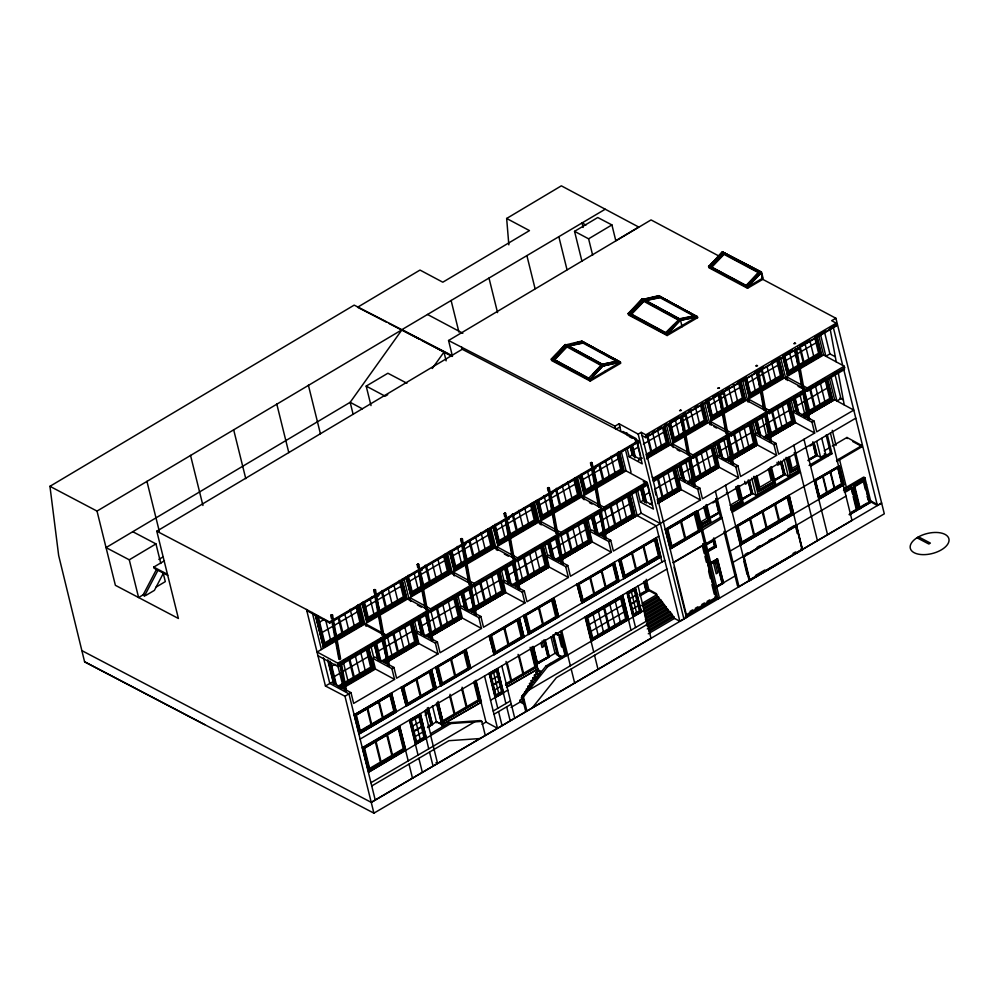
<?xml version="1.0" encoding="UTF-8"?>
<svg xmlns="http://www.w3.org/2000/svg" width="999" height="999" viewBox="0 0 999 999"><rect width="100%" height="100%" fill="white"/><g stroke="black" fill="none" stroke-linecap="round" stroke-linejoin="round"><path stroke-width="1.5" d="M565.184 345.03L581.78 341.084L620.042 361.813L603.446 365.771L620.042 361.813M620.004 362.412L581.78 341.084M618.031 361.688L583.216 342.195L567.582 345.367L602.434 364.26L618.069 361.089L602.434 364.26M642.195 299.6L628.296 313.911L666.558 334.653L680.456 320.329L696.965 317.008L658.741 295.667L642.145 299.625L679.095 319.593M679.395 318.843L644.542 299.962L660.177 296.79L695.029 315.672L679.395 318.843L644.542 299.962M658.741 295.667L696.965 317.008M682.055 326.798L680.456 319.755L642.182 299.026M143.144 594.842L156.443 569.492M144.293 596.353L158.292 569.68M163.486 573.026L154.395 590.372L145.554 595.604M452.135 356.443L401.985 329.757L350.162 402.31L106.044 547.602L129.271 559.815L138.599 597.527L143.943 594.343M432.255 368.494L443.968 352.098L446.141 360.864M567.707 654.982L566.183 654.158L546.003 665.996L521.928 696.153L525.387 710.164L526.923 711.001L523.451 696.99L521.928 696.153L531.868 684.715M523.451 696.99L547.527 666.82L626.997 620.217M532.017 708.179L556.343 677.697L647.539 624.213M548.426 665.671L550.374 663.423M551.411 358.903L589.959 380.057L551.411 358.903L565.247 344.493L603.508 365.234L589.984 380.02L590.247 381.106L620.716 363.236L620.441 362.162L581.843 341.621L574.313 343.231L581.743 341.683M551.698 359.315L564.46 346.016M587.487 378.109L553.683 359.528L566.758 345.929L602.085 365.035M553.97 359.94L566.758 345.929M628.321 313.336L666.87 334.478L628.321 313.336L642.157 298.926L680.419 319.668L666.87 334.478L667.17 335.527L697.627 317.67L697.364 316.583L658.766 296.054L659.028 297.128M628.608 313.748L642.157 298.926M630.606 313.961L643.681 300.349L678.808 319.655L665.459 332.854L630.893 314.373L665.746 333.254L673.788 324.887M630.893 314.373L643.955 300.761M553.683 359.528L588.536 378.421L601.61 364.81L592.844 374.637M589.672 379.645L603.508 365.234M722.289 251.948L708.753 266.721L722.289 251.948L761.051 272.39L762.774 279.358L835.913 318.269L884.302 513.823L373.913 813.161L84.59 661.8L58.654 555.456L49.95 486.313L354.183 305.12L452.435 355.769M710.764 266.92L723.825 253.359L758.99 272.065L746.216 286.039L710.764 266.92L746.216 286.039M711.051 267.332L724.1 253.771L759.265 272.477M666.583 334.066L680.419 319.668M745.928 285.627L758.99 272.065M708.466 266.308L747.077 286.838L761.176 272.889L747.364 287.25L708.678 266.683L722.577 252.36M590.247 381.106L551.648 360.564L551.373 359.49L556.718 353.983M559.927 350.674L565.272 345.167M762.774 279.358L747.552 288.286L747.277 287.213L761.176 272.889L723.913 253.059M306.506 609.515L330.232 622.365L639.248 441.146L462.237 349.275L156.793 531.193L306.506 609.515L325.449 686.013L344.98 696.241L350.974 692.632L353.646 703.408L394.568 679.407L391.895 668.631L372.764 658.266L374.8 657.08L393.931 667.444L396.591 678.221L438.024 653.92L435.364 643.144L416.233 632.779L418.256 631.58L437.387 641.957L440.059 652.734L481.481 628.433L478.821 617.657L459.69 607.292L461.725 606.093L480.856 616.47L483.516 627.247L524.95 602.946L522.277 592.17L503.146 581.805L505.182 580.606L524.313 590.971L526.985 601.748L568.406 577.459L565.746 566.683L546.615 556.306L548.638 555.119L567.769 565.484L570.441 576.261L611.363 552.26L608.691 541.483L589.56 531.118L591.595 529.932L610.726 540.297L613.398 551.073L700.424 500.024L697.764 489.26L678.633 478.883L680.669 477.697L699.799 488.061L702.459 498.838L738.511 477.697L735.851 466.92L716.72 456.555L718.743 455.357L737.874 465.734L740.546 476.511L776.598 455.357L773.925 444.58L754.794 434.215L756.83 433.029L775.961 443.394L778.621 454.17L814.672 433.029L812.012 422.252L792.881 411.888L794.917 410.689L814.048 421.066L816.707 431.83L853.77 410.102L834.64 399.725L829.22 377.797M82.255 650.824L371.253 802.384L651.011 638.224L638.074 585.963M428.559 726.56L436.513 721.74L444.592 725.861M452.46 356.281L448.563 340.509L651.048 219.917L718.756 255.944M461.713 347.128L462.087 349.35M508.841 244.842L506.655 218.469L561.351 185.839L638.723 227.048L615.796 240.709L611.925 224.925L597.764 217.52L574.55 231.343L581.918 261.151M49.95 486.313L97.015 511.088L401.985 329.757M401.448 329.92L605.207 209.228M574.55 231.343L588.598 238.823L611.925 224.925M387.724 394.667L385.164 396.191L366.183 386.101L387.899 373.239L406.918 383.229M129.271 559.815L155.969 543.906L160.827 563.511M158.853 559.415L162.725 557.117M155.956 587.187L165.31 581.618L163.062 572.564M84.59 661.8L204.658 724.612M442.033 724.55L436.451 721.827M167.732 575.374L153.996 568.181L153.734 567.107L164.448 560.764M722.452 251.848L761.55 272.09L763.011 277.984L747.277 287.213M722.864 252.21L761.226 272.053L762.1 277.922M331.318 618.281L330.756 615.259L331.768 614.66L332.542 615.059L340.634 658.978M374.275 593.094L373.713 590.059L374.725 589.46L375.499 589.872L383.591 633.791M417.732 567.607L417.17 564.572L418.181 563.973L419.518 567.42M330.756 615.259L332.542 615.059M461.188 542.107L460.639 539.085L461.65 538.486L462.412 538.898L476.373 614.61L475.374 615.209L474.6 614.797L469.855 589.06M373.713 590.059L375.499 589.872M504.657 516.62L504.095 513.598L505.107 512.999L506.443 516.433M417.17 564.572L418.956 564.385M548.114 491.133L547.564 488.111L548.563 487.512L549.338 487.924L563.299 563.636L562.287 564.235L561.513 563.823L556.768 538.086M460.639 539.085L462.412 538.898M591.071 465.946L590.509 462.912L591.52 462.312L592.857 465.759M504.095 513.598L505.881 513.411M547.564 488.111L549.338 487.924M590.509 462.912L592.295 462.724M387.674 665.784L389.46 665.596L387.674 665.784L382.929 640.034M431.131 640.297L432.917 640.109L431.131 640.297L426.386 614.547M339.972 665.222L344.717 690.971L345.492 691.383L346.503 690.784L341.471 663.523M474.6 614.797L476.373 614.61M518.056 589.31L519.842 589.123L518.056 589.31L513.311 563.573M561.513 563.823L563.299 563.636M604.47 538.636L606.256 538.449L604.47 538.636L599.45 511.376M693.543 486.401L695.316 486.213L693.543 486.401L688.798 460.651M769.705 441.733L771.49 441.546L769.705 441.733L764.959 415.984M807.791 419.393L809.565 419.205L807.791 419.393L803.046 393.656M726.872 438.324L731.618 464.06L732.392 464.473L733.403 463.873L728.383 436.613M666.558 334.653L697.364 316.583M448.563 340.509L614.997 426.148L619.055 423.763L638.186 434.128L683.915 618.918M619.855 426.985L615.784 429.358L614.997 426.148M638.186 434.128L641.233 432.342L645.829 434.84L646.353 436.975L836.762 325.299L836.238 323.164L831.643 320.679L835.913 318.269M319.618 622.102L324.176 619.43M645.829 434.84L836.238 323.164M829.432 328.733L836.001 324.887L836.263 325.961L645.854 437.637L645.591 436.563L649.6 434.203M652.272 432.642L654.944 431.068M657.617 429.508L661.625 427.16M664.298 425.586L666.97 424.026M670.978 421.665L673.651 420.104M676.323 418.531L678.995 416.97M683.004 414.61L685.676 413.049M688.348 411.476L691.021 409.915M695.029 407.567L697.702 405.994M707.055 400.512L709.727 398.938M713.736 396.591L717.744 394.243M725.699 389.585L729.632 387.262M737.512 382.642L746.703 377.26M754.582 372.639L758.528 370.329M760.102 370.629L759.839 369.555L763.773 367.245M771.653 362.625L779.532 358.004M783.478 355.694L792.669 350.299M800.549 345.679L808.428 341.059M817.619 335.664L825.499 331.044M306.78 610.589L329.732 623.026L638.748 441.808L634.69 439.61M594.517 467.919L595.529 467.32L595.804 468.394L594.78 468.993L594.368 467.832M375.124 594.592L377.834 596.053L378.846 595.466L378.584 594.38M462.05 543.618L464.747 545.079L465.771 544.48L465.497 543.406M635.302 442.008L637.999 443.481L639.01 442.882L638.473 440.721L329.47 621.952L329.732 623.026M322.178 632.479L339.31 622.427M340.209 621.902L357.342 611.863M365.634 606.992L375.924 600.961M382.767 596.94L377.06 600.287L379.632 610.676L385.339 607.317L381.668 592.494M383.666 596.415L400.799 586.376M409.615 581.206L426.748 571.153M427.634 570.629L444.767 560.589M453.071 555.719L463.349 549.687M464.498 549.013L470.204 545.666M471.091 545.142L488.224 535.102M496.528 530.232L513.661 520.179M514.56 519.655L531.693 509.602M539.835 504.832L550.124 498.801M551.261 498.126L556.967 494.78M557.867 494.255L574.999 484.215M582.991 479.52L593.281 473.489M594.417 472.814L600.124 469.468M601.023 468.943L618.156 458.903M633.591 449.837L638.486 446.978M643.368 444.105L648.264 441.246M649.025 440.796L663.686 432.192M671.64 427.535L681.405 421.803M682.629 421.079L686.301 418.931M687.062 418.481L701.723 409.89M709.715 405.194L724.387 396.603M725.149 396.153L739.809 387.55M747.801 382.867L762.462 374.263M763.224 373.813L777.896 365.222M785.926 360.502L800.599 351.91M801.36 351.461L816.021 342.857M626.997 447.839L629.208 456.78L632.255 454.995L641.37 459.927M335.027 636.825L324.75 642.856L318.144 616.183M336.163 636.163L341.883 632.804L338.211 617.981M378.484 611.338L368.206 617.37L364.535 602.547M638.611 458.791L641.058 457.355M645.941 454.483L650.836 451.623L647.165 436.8M685.202 431.468L688.873 429.308L685.202 414.485M722.065 409.84L712.287 415.584L708.616 400.749M723.288 409.128L726.947 406.98L722.914 390.671M361.501 623.214L324.176 644.68L361.501 623.214L357.142 605.631M367.632 619.193L404.957 597.727L368.019 619.392L363.286 601.598M411.6 593.406L448.926 571.94L411.988 593.606L407.979 578.746M492.395 546.453L455.069 567.919L492.395 546.453L488.036 528.858M498.526 542.42L535.851 520.966L498.913 542.632L494.905 527.759M541.833 517.032L579.158 495.566L542.22 517.232L537.849 500.899M584.989 491.72L622.315 470.254L585.377 491.92L581.006 475.586M638.361 460.427L642.307 458.104M646.266 455.781L667.719 443.631L646.64 455.994M673.763 439.66L705.756 421.316L674.138 439.86L669.767 423.526M743.843 398.988L711.837 417.32L743.843 398.988L739.485 381.393M781.93 376.648L749.924 394.992L781.93 376.648L777.572 359.053M788.049 372.627L820.054 354.283L788.436 372.839L784.065 356.506M323.177 647.24L363.349 624.113L323.551 647.452L315.085 614.535M362.225 603.908L366.633 621.753L405.107 599.188M410.601 595.966L450.786 572.839L410.989 596.178L406.193 578.121M449.65 552.634L454.07 570.479L463.349 565.034M467.332 562.699L494.243 547.34L454.07 570.479M497.527 544.992L537.712 521.853L497.914 545.192L493.119 527.147M536.426 501.748L540.834 519.592L550.124 514.148M554.108 511.813L581.018 496.453L540.834 519.592M579.582 476.436L583.99 494.28L594.605 488.061M597.265 486.501L624.175 471.153L583.99 494.28M646.715 457.492L669.367 444.642L647.102 457.704M668.556 424.263L672.964 442.107L683.453 435.951M687.374 433.653L707.417 422.327L672.964 442.107M711.051 419.767L745.491 400L711.425 419.98L706.268 400.437M744.717 379.595L749.138 397.44L759.615 391.283M762.237 389.747L781.892 378.221M787.262 375.075L821.702 355.307L787.637 375.274L782.841 357.23M366.633 621.753L406.818 598.626L402.035 579.295M749.138 397.44L783.578 377.659L778.795 358.329M366.009 626.236L365.384 623.726L407.829 598.838L428.484 610.027L428.883 611.65L386.438 636.538L385.989 634.889M410.789 601.41L409.852 597.639L451.286 573.339L471.953 584.54L472.352 586.163L430.919 610.451L430.157 610.039L430.681 612.2L472.115 587.899L471.59 585.739L472.352 586.163M454.258 575.923L453.321 572.152L494.755 547.852L515.409 559.053L515.809 560.676L474.375 584.964L473.613 584.552L474.15 586.713L515.584 562.412L515.047 560.252L515.809 560.676M497.714 550.437L496.778 546.665L538.211 522.365L558.878 533.566L559.278 535.177L517.844 559.477L517.082 559.065L517.607 561.213L559.04 536.925L558.503 534.765L559.278 535.177M541.171 524.95L540.247 521.178L581.168 497.177L601.823 508.379L602.222 509.989L561.301 533.99L560.539 533.578L561.076 535.726L601.997 511.725L601.46 509.577M584.128 499.762L583.191 495.979L626.061 470.854L646.715 482.042L653.421 509.09L640.409 502.035L637.462 490.122M646.403 458.916L670.229 444.942L690.896 456.143L691.296 457.754L654.22 479.495L652.697 478.671M673.201 447.527L672.265 443.756L708.316 422.602L728.97 433.803L729.37 435.427L693.318 456.568L692.557 456.156L693.094 458.304L729.145 437.162L728.608 435.002L725.936 436.575M711.276 425.187L710.339 421.416L746.403 400.274L767.057 411.476L767.457 413.087L731.405 434.228L730.644 433.816L731.181 435.976L767.232 414.822L766.695 412.674L767.457 413.087M749.05 401.598L748.426 399.088L784.477 377.934L805.144 389.135L805.544 390.759L769.492 411.9L768.718 411.476L772.726 409.128M787.449 380.519L786.513 376.748L823.576 355.007L844.242 366.208L844.642 367.819L807.567 389.56L806.805 389.148L807.342 391.308L844.405 369.568L843.88 367.407L844.642 367.819M835.376 356.805L829.907 353.883L825.873 356.256L820.466 334.39M331.78 666.183L335.065 664.248M385.027 635.526L364.36 624.325L317.158 652.01L337.812 663.211L385.027 635.526L385.427 637.137L338.211 664.822L337.45 664.41L340.072 662.874M428.484 610.027L386.039 634.927L365.384 623.726M409.852 597.639L430.519 608.841L471.953 584.54M453.321 572.152L473.976 583.354L515.409 559.053M496.778 546.665L517.445 557.867L558.878 533.566M540.247 521.178L560.901 532.38L601.823 508.379M583.191 495.979L603.858 507.18L646.715 482.042M652.297 477.047L653.821 477.884L690.896 456.143M672.265 443.756L692.919 454.945L728.97 433.803M710.339 421.416L731.006 432.617L767.057 411.476M748.426 399.088L769.093 410.277L805.144 389.135M786.513 376.748L807.167 387.949L844.242 366.208M342.694 661.338L345.317 659.79M347.939 658.254L351.873 655.943M354.495 654.407L357.118 652.871M359.74 651.336L362.362 649.8M364.997 648.264L368.931 645.953M371.553 644.417L374.175 642.869M376.798 641.333L379.42 639.797M387 635.352L390.984 633.016M398.938 628.346L402.922 626.011M405.569 624.462L408.229 622.901M410.876 621.341L414.86 619.018M417.507 617.457L420.167 615.896M422.814 614.348L426.798 612.012M432.829 608.478L440.846 603.771M444.855 601.423L448.863 599.063M451.536 597.502L454.208 595.928M456.88 594.368L460.889 592.02M463.561 590.446L466.233 588.886M478.958 581.418L482.967 579.07M490.984 574.363L495.005 572.015M497.677 570.441L501.685 568.094M504.358 566.52L507.03 564.959M509.702 563.386L513.711 561.038M519.755 557.492L527.772 552.797M531.78 550.437L535.789 548.089M538.461 546.528L541.133 544.954M543.806 543.394L547.814 541.033M550.486 539.472L553.159 537.899M565.821 530.481L573.738 525.836M577.697 523.513L586.937 518.094M594.867 513.449L598.826 511.126M603.496 508.379L604.258 508.803L647.115 483.666L646.353 483.254L646.89 485.402L604.02 510.539L603.496 508.379L606.168 506.818M610.189 504.458L612.874 502.884M616.883 500.524L619.567 498.963M623.588 496.603L631.618 491.895M635.639 489.535L639.66 487.175M642.332 485.601L645.017 484.04M656.106 477.522L658.753 475.974M661.4 474.425L664.048 472.864M668.019 470.541L670.666 468.993M673.314 467.432L675.961 465.884M679.932 463.548L682.579 462M685.227 460.452L690.521 457.342L691.296 457.754M695.229 454.582L697.901 453.022M700.574 451.448L704.57 449.1M707.242 447.54L709.914 445.966M713.923 443.618L716.595 442.058M719.268 440.484L721.94 438.923M734.652 431.468L738.648 429.12M741.32 427.547L743.993 425.986M748.001 423.638L750.674 422.065M753.346 420.504L756.006 418.943M760.014 416.583L762.687 415.022M775.399 407.567L779.407 405.219M782.08 403.646L784.752 402.085M787.412 400.524L791.42 398.164M794.093 396.603L796.765 395.042M800.773 392.682L803.446 391.121M809.452 387.6L813.423 385.264M816.071 383.716L818.718 382.155M821.365 380.607L825.336 378.284M833.278 373.614L835.926 372.065M383.554 636.838L386.213 638.286L428.658 613.386L428.121 611.238L428.883 611.65M653.234 480.819L653.995 481.231L691.058 459.503L690.521 457.342M765.284 411.476L769.255 413.636L805.306 392.495L804.782 390.334L805.544 390.759M334.34 676.548L350.799 666.907M351.648 666.408L368.094 656.755M378.396 651.086L394.842 641.445M395.704 640.933L412.15 631.293M421.94 625.786L438.399 616.133M439.248 615.634L455.694 605.993M465.372 600.324L481.818 590.684M482.679 590.184L499.125 580.531M508.828 574.837L525.287 565.197M526.136 564.697L542.582 555.044M551.985 549.525L568.443 539.885M569.293 539.385L585.739 529.732M595.666 523.913L612.112 514.273M612.961 513.773L629.42 504.12M644.792 495.104L649.687 492.232L647.489 483.341M654.57 489.373L659.465 486.501M660.227 486.051L674.887 477.447M682.829 472.789L697.502 464.198M698.264 463.748L712.924 455.144M720.916 450.462L735.589 441.858M736.35 441.408L751.011 432.804M759.003 428.121L773.663 419.53M774.425 419.081L789.098 410.477M797.09 405.769L811.762 397.165M812.524 396.715L827.184 388.112M325.449 686.013L331.843 682.267L350.974 692.632M640.409 502.035L643.456 500.249L652.572 505.182M338.012 686.288L353.359 677.285L348.963 659.49M431.093 632.305L440.959 626.51L436.188 607.242M467.944 610.701L484.39 601.061L479.982 583.266M517.981 581.356L527.847 575.574L523.076 556.293M554.557 559.902L571.003 550.262L566.608 532.467M599.325 533.653L614.672 524.65L609.914 505.382M649.812 504.045L652.26 502.609M657.142 499.75L662.025 496.878L657.267 477.609M687.849 481.743L700.074 474.575L695.666 456.78M724.712 460.127L738.149 452.235L733.753 434.44M764.01 437.075L776.235 429.907L771.827 412.112M800.886 415.422L814.322 407.542L809.927 389.747M339.011 687.187L372.227 668.144L340.696 686.625M383.054 661.725L416.271 642.669L383.429 661.925M426.61 636.425L459.827 617.37L426.985 636.625M470.029 610.963L503.246 591.908L470.417 611.176M513.498 585.476L546.715 566.421L513.873 585.676M556.655 560.164L589.872 541.108L557.03 560.377M599.013 535.327L633.541 515.496L599.388 535.526M657.467 501.048L678.92 488.886L657.841 501.248M687.599 483.366L716.957 466.57L689.298 482.804M726.997 460.264L755.044 444.243L727.372 460.464M765.084 437.924L793.131 421.903L765.459 438.136M803.171 415.572L831.218 399.55L803.546 415.771M340.709 688.174L374.026 669.068L341.084 688.373M388.711 660.389L416.371 644.168M385.139 662.911L418.069 643.593L412.55 621.291M433.578 634.315L461.625 618.294L428.683 637.612M471.728 611.95L505.044 592.832L472.115 612.15M520.467 583.366L548.513 567.345L515.571 586.663M558.354 561.151L591.67 542.032L558.728 561.351M602.022 535.539L635.339 516.421L602.397 535.739M657.916 502.759L680.569 489.897L658.304 502.959M692.032 482.754L716.92 468.156M731.418 459.652L756.693 445.254L729.183 461.388M769.505 437.312L794.779 422.914L767.257 439.061M810.214 413.424L832.866 400.562L804.045 417.47M691.096 483.728L718.606 467.594L713.461 446.765M341.109 689.173L375.437 669.043L394.568 679.407M385.477 663.149L418.893 643.556L438.024 653.92M428.946 637.662L462.35 618.069L481.481 628.433M472.402 612.175L505.819 592.569L524.95 602.946M515.871 586.688L549.275 567.082L568.406 577.459M559.228 561.251L592.232 541.895L611.363 552.26M602.297 535.988L641.183 513.186L660.314 523.551M657.467 503.633L681.293 489.66L700.424 500.024M691.345 483.766L719.38 467.332L738.511 477.697M729.42 461.438L757.467 444.992L776.598 455.357M767.507 439.098L795.541 422.664L814.672 433.029M805.519 416.808L834.64 399.725M391.895 668.631L393.931 667.444M435.364 643.144L437.387 641.957M478.821 617.657L480.856 616.47M522.277 592.17L524.313 590.971M565.746 566.683L567.769 565.484M608.691 541.483L610.726 540.297M697.764 489.26L699.799 488.061M735.851 466.92L737.874 465.734M773.925 444.58L775.961 443.394M812.012 422.252L814.048 421.066M696.203 511.151L665.234 529.308L670.404 548.913L701.385 530.744L696.578 511.351L717.944 598.963L719.542 598.114M665.609 529.52L696.578 511.351M666.658 529.095L695.042 512.437M696.34 511.688L855.781 418.181M666.882 529.258L695.329 512.999L699.7 530.681L671.628 547.152L666.882 529.258L671.628 547.152M667.257 529.47L695.329 512.999M712.849 502.947L714.372 502.047M809.927 446.004L811.45 445.117M746.927 483.254L745.404 484.153L744.705 481.318M354.158 714.872L391.67 693.306L396.328 712.125L359.19 733.903L354.158 714.872L658.791 536.176M354.533 715.084L391.67 693.306M401.635 687.412L431.593 669.842L436.263 688.698L406.306 706.268L401.261 687.212L406.306 706.268M436.163 667.157L466.121 649.6L470.791 668.456L440.834 686.026L435.789 666.957L440.834 686.026M489.473 635.901L519.43 618.331L524.1 637.187L494.143 654.757L489.098 635.689L494.143 654.757M524 615.646L553.958 598.076L558.628 616.945L528.671 634.502L523.626 615.446L528.671 634.502M577.335 584.365L614.485 562.587L619.13 581.406L581.992 603.184L576.96 584.165L581.992 603.184M619.168 559.84L656.318 538.049L660.963 556.868L623.826 578.658L618.793 559.627L623.826 578.658M355.557 714.934L390.646 694.792L394.78 711.463L360.065 731.817L355.557 714.934L360.065 731.817M430.007 671.241L402.859 687.162L407.492 704.557L434.64 688.636L430.007 671.241L434.64 688.636M437.387 666.907L464.91 651.198L469.168 668.381L442.02 684.303L437.387 666.907L442.02 684.303M517.844 619.73L490.696 635.651L495.329 653.046L522.477 637.125L517.844 619.73L522.477 637.125M525.224 615.396L552.747 599.687L557.005 616.87L529.857 632.792L525.224 615.396L529.857 632.792M578.371 584.228L613.448 564.073L617.582 580.756L582.879 601.111L578.371 584.228L582.879 601.111M620.204 559.69L655.282 539.535L659.415 556.218L624.712 576.573L620.204 559.69L624.712 576.573M355.944 715.147L390.646 694.792M403.234 687.362L430.382 671.44M437.762 667.12L464.91 651.198M491.071 635.851L518.219 619.929M525.599 615.609L552.747 599.687M578.746 584.427L613.448 564.073M620.579 559.89L655.282 539.535M700.274 522.227L706.655 518.481L703.733 506.693M797.239 465.359L792.132 468.356L789.21 456.555M709.302 517.657L719.018 512.4L709.69 517.869M730.119 505.244L739.048 500.012L735.764 486.738M809.04 459.153L816.096 455.457L808.091 460.152M741.845 498.863L751.56 493.606L741.92 499.15M774.188 479.895L783.903 474.637L780.544 461.063M709.44 518.194L719.155 512.937M773.251 480.894L784.465 474.2L788.286 476.273L799.1 469.93M809.153 459.715L817.244 455.407L808.228 460.689M824.25 450.786L829.595 447.652M832.267 446.078L846.965 437.462L861.887 445.554L862.149 446.628L836.762 461.513M741.982 499.413L752.322 493.344L749.15 480.507M774.325 480.444L784.665 474.375L781.842 462.962M709.827 518.406L720.167 512.337M700.724 524.038L708.716 519.78L701.111 524.238M742.369 499.625L752.722 493.556L749.537 480.719M759.015 489.86L773.326 481.893L759.39 490.059L755.706 476.511M774.712 480.656L785.052 474.587L781.88 461.75M788.049 457.542L791.358 470.891L798.963 466.433M730.581 507.055L741.096 501.311L730.968 507.255M791.358 470.891L798.064 467.382M700.212 525.462L709.74 520.292L700.686 525.611M758.466 491.296L774.362 482.405L758.84 491.496L754.782 476.411M787.125 457.442L790.808 472.327L798.563 467.782M790.808 472.327L798.95 467.982M731.405 507.679L740.459 502.372M730.494 508.653L742.132 501.823L738.074 485.439M702.047 526.848L710.913 521.653L706.68 504.532M730.656 510.077L743.194 502.722L738.96 485.601M748.95 480.332L752.122 493.169L755.943 495.242L775.536 483.753L771.303 466.633M816.807 455.232L820.629 457.305L825.711 454.32L828.196 455.669M702.297 528.059L720.541 517.357L722.077 518.181L701.385 530.744M732.042 510.614L798.938 471.378L800.474 472.215L732.23 512.225M809.09 465.422L830.481 452.884L832.005 453.708L810.626 466.258M671.253 546.94L699.7 530.681M699.712 531.293L670.404 548.913M359.69 731.618L394.78 711.463M582.492 600.899L617.582 580.756M624.325 576.373L659.415 556.218M403.209 688.598L407.105 704.345L434.253 688.436M441.633 684.103L469.168 668.381M522.09 636.912L495.329 653.046M529.47 632.592L557.005 616.87M405.931 706.068L359.19 733.903M407.23 705.294L469.105 669.005M466.096 650.836L470.404 668.244L660.963 556.868M360.139 739.085L664.785 560.414M836.5 460.439L861.887 445.554M672.901 562.687L703.034 545.017L715.996 597.377L685.851 615.047M673.501 562.712L704.47 544.555M705.993 543.656L838.898 466.133L843.568 485.002L730.207 551.048M735.701 526.236L789.135 495.329L793.805 514.185L740.359 545.092M814.085 480.269L839.41 465.846L844.068 484.702L818.755 499.125M706.405 544.443L713.049 540.546M737.212 526.236L788.086 496.828L792.219 513.548L741.733 543.156L737.212 526.236L741.733 543.156M815.084 480.569L838.298 467.382L842.432 484.103L819.592 497.49L815.084 480.569L819.592 497.49M705.157 545.554L713.124 540.884L714.435 546.153L706.455 550.824M737.599 526.436L788.086 496.828M815.459 480.769L838.298 467.382M666.92 569.043L362.275 747.702L368.656 772.152L405.919 750.299L399.538 725.848L408.204 760.876M362.649 747.914L399.925 726.061M418.057 755.094L409.39 720.067L420.429 714.023L426.436 738.273L415.397 744.317M497.777 708.341L489.11 673.326L497.614 668.768L503.608 693.006L495.104 697.564M593.731 652.072L585.064 617.045L622.714 595.392L628.708 619.642L591.071 641.296M635.564 627.534L626.897 592.507L635.401 587.949L641.408 612.2L632.904 616.758M410.239 720.291L419.892 715.059L425.537 737.836L416.258 743.281L410.239 720.291L416.258 743.281M489.797 673.638L497.24 669.705L502.872 692.482L495.804 696.628L489.797 673.638L495.804 696.628M627.584 592.832L635.027 588.886L640.671 611.675L633.603 615.821L627.584 592.832L633.603 615.821M398.564 727.559L363.748 747.989L369.443 769.68L404.258 749.262L398.564 727.559L404.258 749.262M410.626 720.491L419.892 715.059M490.172 673.85L497.24 669.705M627.971 593.031L635.027 588.886M621.278 597.102L586.688 617.394L592.507 639.585L627.097 619.293L621.278 597.102L627.097 619.293M364.123 748.189L398.951 727.771M587.062 617.594L621.653 597.302M425.149 715.197L426.673 714.31L425.624 710.052M555.456 633.066L561.438 635.726L555.968 632.767M555.069 633.791L560.938 636.388L556.918 634.215M707.267 550.736L715.496 546.59L713.736 539.497M707.866 551.061L716.333 546.778L707.442 551.997M412.724 726.023L420.142 721.665M492.045 679.495L497.702 676.186M629.845 598.688L635.501 595.367M639.26 594.517L646.316 590.821L644.068 581.78M639.397 595.067L648.801 589.547L656.455 593.693L657.117 596.391L658.653 597.215L659.053 598.838L660.589 599.662L668.706 611.063L670.242 611.888L674.5 618.406L679.932 621.341M589.398 624.512L605.444 615.097M606.281 614.61L622.327 605.194M639.785 595.279L647.464 590.771L644.992 580.794M639.897 596.003L649.075 590.621L656.718 594.767L642.295 603.234M428.259 726.011L431.318 724.65L428.396 726.548M741.358 542.944L792.219 513.548M819.217 497.277L842.432 484.103M842.906 483.454L839.61 467.832M537.15 662.974L548.201 656.93L537.15 662.974L533.041 646.378M591.071 631.281L607.117 621.865M607.954 621.378L624 611.962M427.46 727.547L432.467 724.6L428.234 707.492M536.263 664.11L549.35 656.88L537.674 663.723M536.313 664.285L555.044 653.296L562 657.142M709.527 563.186L717.532 558.928L723.538 583.179L715.858 587.674M709.914 563.399L717.532 558.928M415.309 736.463L422.727 732.117M494.642 689.947L500.287 686.638M632.429 609.14L638.086 605.819M505.781 683.753L510.826 680.806L506.031 661.438M711.063 563.511L716.783 560.601L722.389 583.229L715.721 587.137M711.45 563.723L716.783 560.601M442.52 721.815L479.532 700.536L442.894 722.027L438.074 703.833M505.519 684.864L535.988 667.432L505.906 685.077M641.383 605.619L657.117 596.391M552.772 636.55L557.355 655.094L561.313 656.655M562.524 656.842L557.991 654.969L552.934 634.827M642.919 606.443L658.653 597.215M843.68 488.823L863.723 477.072L864.872 477.697L870.878 501.935L877.372 505.469L881.642 503.059L371.253 802.384M507.417 686.425L537.849 669.005L506.493 687.399M481.393 702.122L441.82 724.899L481.393 702.122L475.961 680.207M843.493 490.234L864.872 477.697M643.319 608.066L659.053 598.838M403.883 749.05L369.443 769.68M430.656 733.641L449.275 722.714L480.294 720.579L481.818 721.403L485.289 735.414M854.707 485.227L858.516 482.992M861.051 481.506L864.272 480.219L869.879 502.847L859.714 508.803L858.99 508.416L860.226 508.516M538.911 675.312L536.426 673.963L536.026 672.339L538.049 671.153L540.534 672.502M587.05 618.856L592.12 639.385L626.71 619.093M415.884 743.069L425.537 737.836M495.429 696.428L502.872 692.482M633.229 615.609L640.671 611.675M844.23 491.858L851.797 487.212L857.392 509.84M643.543 609.665L660.589 599.662M844.467 491.833L852.085 487.375L857.691 510.002L849.35 514.897M864.272 480.219L854.12 486.176L859.714 508.803M404.208 750.873L368.656 772.152M481.818 721.403L450.811 723.551L405.919 750.299M490.534 700.249L507.804 690.122M644.068 610.202L628.708 619.642M845.229 492.232L851.76 488.399L857.042 509.752L849.212 514.348M859.427 508.653L853.833 486.026L854.807 486.613L863.948 481.256L869.23 502.609L860.089 507.967L859.365 507.579M537.275 678.121L534.79 676.773L534.39 675.149L536.426 673.963M643.943 611.276L660.988 601.286M524.999 693.618L524.6 691.995L526.635 690.809L526.236 689.185L528.271 687.999L527.872 686.375L529.895 685.189L529.495 683.578L531.53 682.379L531.131 680.769L533.154 679.57L532.754 677.959L534.79 676.773M644.155 612.874L662.512 602.11M745.179 554.37L747.826 552.822M757.105 547.377L759.752 545.829M769.018 540.384L771.665 538.836M787.562 529.52L794.18 525.636M733.004 562.362L845.991 496.103M644.555 614.497L662.911 603.721M796.553 525.424L743.581 556.493L749.587 580.744L802.559 549.675L796.553 525.424L795.504 524.85M743.293 556.331L744.043 556.68L796.29 526.036L802.06 549.363L749.525 579.845M644.78 616.096L664.447 604.557M645.179 617.707L664.847 606.168M645.391 619.305L666.37 607.005M645.791 620.916L666.77 608.616M370.941 782.729L474.662 721.902M493.206 711.026L510.464 700.898M529.008 690.022L646.74 620.978M647.327 621.753L668.306 609.452M523.376 696.415L521.341 697.614L521.74 699.225L524.225 700.574M646.415 624.138L668.706 611.063M371.74 785.963L448.926 740.696L479.932 738.548M494.006 714.26L511.263 704.133M646.628 625.736L670.242 611.888M525.087 704.732L520.117 702.035L519.717 700.424L521.74 699.225M715.334 586.925L722.389 583.229M648.339 626.585L670.641 613.511M482.067 724.337L485.989 722.04L497.477 728.271L484.54 675.998M511.038 707.354L520.117 702.035M716.795 586.688L736.4 575.187M647.252 628.945L672.165 614.335M648.963 629.795L672.564 615.958M851.098 512.425L856.318 509.365L857.042 509.752M860.663 506.805L867.194 502.984M649.188 631.393L674.1 616.783M851.223 512.962L856.455 509.902L857.179 510.302M862.112 506.58L864.722 505.057M850.361 513.973L870.878 501.935M648.276 633.778L674.5 618.406M690.047 611.4L692.669 609.865M695.279 608.329L697.901 606.793M701.835 604.482L704.457 602.946M707.08 601.41L709.702 599.875M755.469 575.499L764.847 570.004M792.969 553.508L795.654 551.935M685.726 616.458L716.695 598.301L703.234 543.881M641.233 432.342L686.962 617.132L679.857 621.303L656.256 525.936L637.125 515.571L631.693 493.631M724.013 531.368L737.474 585.776L739.01 586.613L851.985 520.354L842.469 481.893M603.533 365.896L620.441 362.162L589.984 380.02L551.373 359.49M643.706 299.275L657.255 296.366M680.456 320.329L697.027 316.783L658.766 296.054M643.656 299.313L646.665 298.713M654.183 297.178L657.192 296.578M644.505 300.562L660.139 297.39M692.669 316.471L679.42 319.156L676.735 317.707M685.039 318.294L687.886 317.719M680.456 319.755L697.002 316.408M583.179 342.794L567.544 345.966L602.422 364.897M602.459 364.573L617.182 361.588L583.079 343.094L568.356 346.066L599.812 363.112M386.376 322.128L357.58 307.255L420.005 270.067L442.807 282.205L529.482 230.607L506.655 218.469M389.111 323.551L419.38 339.185M422.127 340.609L448.326 354.146M153.734 567.107L167.457 574.288M756.53 270.267L760.414 272.315M743.493 284.041L746.203 285.477M585.951 225.025L582.03 222.952L583.141 227.46M918.543 536.875L930.381 543.094L928.833 544.018L917.007 537.787M132.755 531.693L155.969 543.906M743.531 284.016L711.788 267.145L724.075 254.383L758.491 272.702M747.552 288.286L708.94 267.757L708.678 266.683M693.643 315.534L697.627 317.67M843.431 399.912L839.822 397.989M666.907 334.453L628.296 313.911L628.571 314.997L667.17 335.527M732.629 463.461L733.403 463.873M427.497 314.46L462.824 333.254M362.375 408.816L350.162 402.31L353.147 414.385M665.746 332.679L631.63 314.173L643.93 301.373L678.034 319.88M588.823 378.259L554.707 359.752L567.007 346.94L601.123 365.447M723.264 252.547L727.135 254.62M647.627 301.91L645.317 300.662L660.039 297.677L694.143 316.183M836.001 324.887L836.762 325.299M844.405 369.568L843.643 369.143L877.372 505.469M798.688 347.64L797.914 347.215L798.189 348.301M783.578 377.659L778.783 359.615M798.051 386.276L802.035 388.424M804.682 389.86L807.342 391.308M759.839 369.555L760.601 369.967M852.659 441.483L862.149 446.628M824.287 453.821L827.01 455.294M863.223 480.856L863.948 481.256M865.459 484.078L866.608 484.702M853.433 485.964L863.985 480.069L869.58 502.697M851.41 487.162L852.085 487.375M583.216 342.195L618.069 361.089M851.036 488.012L851.76 488.399M869.455 500.237L877.11 504.383M869.879 502.847L868.631 502.759L869.367 503.146M869.23 502.609L867.095 496.515M566.645 345.904L602.172 365.159M713.935 426.623L716.583 428.059M728.521 434.528L731.181 435.976M728.608 435.002L729.37 435.427M856.955 509.602L857.691 510.002M789.135 495.329L802.222 549.537M718.606 467.594L713.086 446.565M677.172 449.675L679.832 451.111M690.434 456.868L693.094 458.304M645.591 436.563L646.353 436.975M642.032 435.564L645.854 437.637M622.951 431.456L635.951 438.511L642.22 463.836L629.208 456.78M629.295 436.675L631.992 438.149M726.41 492.744L727.559 493.369M742.132 501.823L738.074 486.725M716.258 498.701L717.407 499.325M801.011 548.801L802.06 549.363M643.256 481.655L647.152 483.766M748.526 580.169L749.587 580.744M562.312 485.389L563.086 485.814M656.318 538.049L661.937 562.1M589.435 502.634L592.082 504.07M601.373 509.103L604.02 510.539M723.538 583.179L717.145 558.716M714.947 596.803L715.996 597.377M715.646 597.727L717.944 598.963M524.238 507.729L524.999 508.141M557.092 533.578L561.076 535.726M647.464 590.771L644.954 582.005M635.401 587.949L641.408 612.2M686.962 617.132L685.426 616.308L716.408 598.139L702.946 543.718M622.714 595.392L630.993 630.207M486.151 530.057L486.925 530.469M504.345 554.033L508.329 556.193M514.96 559.777L517.607 561.213M553.958 598.076L558.628 616.945M448.076 552.397L448.838 552.809M470.167 584.552L474.15 586.713M519.43 618.331L524.1 637.187M410.002 574.725L410.764 575.137M557.355 655.094L562.137 657.692M546.003 665.996L547.527 666.82M406.818 598.626L402.023 580.569M537.649 669.542L541.383 671.553M417.42 605.007L421.403 607.167M428.034 610.764L430.681 612.2M536.026 672.339L539.747 674.362M534.39 675.149L538.124 677.172M532.754 677.959L536.488 679.982M531.131 680.769L533.616 682.117M371.915 597.052L372.677 597.477M529.495 683.578L531.98 684.927M497.614 668.768L505.894 703.583M527.872 686.375L530.357 687.724M418.069 643.593L412.537 622.577M519.717 700.424L523.439 702.434M386.388 636.513L385.676 636.126L386.213 638.286M385.427 637.137L384.665 636.725L385.189 638.873L337.987 666.558L318.094 655.781M381.518 639.372L381.118 637.749M431.593 669.842L436.263 688.698M449.275 722.714L450.811 723.551M420.429 714.023L428.721 748.838M432.467 724.6L428.196 708.703M396.328 712.125L391.408 692.981M436.026 762.574L437.562 763.398L430.631 735.389M429.52 752.072L433.079 766.121M418.856 758.328L422.377 772.402M833.178 326.848L842.706 365.372M863.923 483.703L865.334 489.398M824.5 332.018L829.907 353.883M834.989 374.475L840.958 398.613L836.937 400.974L830.968 376.835M846.965 437.462L847.227 438.536M818.805 335.751L823.576 355.007M854.807 486.613L860.089 507.967M816.92 335.964L821.702 355.307M827.721 379.745L832.866 400.562M816.545 335.764L821.328 355.095M827.709 381.019L832.492 400.362M853.808 487.462L855.281 493.456M856.031 496.441L858.253 505.419M815.696 336.7L820.054 354.283M826.136 379.021L831.218 399.55M815.321 336.488L819.679 354.083M826.123 380.282L830.843 399.338M814.56 336.925L818.593 353.234L803.92 361.838L799.887 345.529M825.349 380.706L829.757 398.489L815.084 407.093L810.689 389.31M851.735 490.859L852.447 493.706M853.146 496.553L856.318 509.365M832.279 430.319L836.026 445.454M839.385 459.065L846.503 487.799M809.665 339.797L813.698 356.106M820.466 383.566L824.862 401.361M830.394 433.067L838.523 465.934M837.911 467.182L842.057 483.891M837.749 467.844L841.633 483.578L834.565 487.724L830.669 471.99M804.782 342.657L808.815 358.966M815.571 386.438L819.979 404.233M827.347 434.852L832.005 453.708M826.073 435.102L830.481 452.884M799.487 347.452L803.159 362.287L788.498 370.879L784.827 356.056M830.231 472.252L834.128 487.974L827.06 492.12L823.164 476.398M821.777 438.411L825.711 454.32M798.688 348.002L798.963 349.076L797.939 349.675L797.677 348.601M807.167 387.949L807.567 389.56M794.605 350.324L798.276 365.147M804.67 391.133L809.44 410.414M816.757 441.608L820.629 457.305M822.714 476.66L826.61 492.382L819.542 496.528L815.646 480.806M814.06 442.569L817.244 455.407M813.673 442.357L816.458 453.808M812.736 441.883L816.096 455.457M812.724 443.181L815.708 455.244M789.722 353.196L793.381 368.019M800.149 395.492L804.545 413.274M795.254 398.351L799.287 414.66M784.44 356.705L788.436 372.839M794.517 397.565L798.513 413.698M794.867 400.299L798.126 413.486M814.472 480.469L819.13 499.325M803.958 439.31L827.559 534.677M782.854 355.944L787.637 375.274M793.656 399.725L796.965 413.099M793.268 399.513L796.215 411.413M780.594 357.555L786.063 379.645M791.283 400.724L793.893 411.288M792.881 411.888L795.541 422.664M789.26 400.611L794.779 422.914M788.873 400.412L794.392 422.714M788.049 401.386L793.131 421.903M777.559 360.314L781.543 376.448M788.036 402.647L792.744 421.703M776.797 360.764L780.469 375.599L765.796 384.19L761.762 367.894M786.887 401.586L791.658 420.854L776.997 429.458L772.602 411.663M793.805 445.267L817.407 540.634M794.267 452.522L798.938 471.378M771.902 363.636L775.574 378.459M782.005 404.445L786.775 423.726M767.02 366.508L770.691 381.331M777.484 408.803L781.892 426.585M788.436 457.754L791.732 471.091M787.499 457.642L791.183 472.539M785.963 457.442L790.321 475.074M784.053 459.153L788.286 476.273M761.363 369.817L765.034 384.64L750.374 393.244L746.703 378.421M760.614 370.329L760.876 371.416L759.864 372.003L759.59 370.929M769.093 410.277L769.492 411.9M781.643 462.787L784.465 474.2M768.718 411.476L769.255 413.636M780.531 462.362L783.516 474.425M795.566 526.798L796.228 529.445M796.553 530.769L797.202 533.416M787.712 496.628L791.845 513.336M756.48 372.689L759.777 386.026M766.57 413.499L771.34 432.767M778.571 461.451L779.27 464.285L777.746 465.184L777.047 462.35M787.2 497.477L791.096 513.211L754.432 534.715L750.549 518.981M751.585 375.549L755.256 390.372M761.688 416.371L766.458 435.639M770.679 467.507L774.362 482.405M770.304 467.307L773.988 482.192M770.029 468.543L773.326 481.893M769.655 468.344L772.951 481.68M757.167 420.716L760.838 435.539M745.953 377.597L750.299 395.192M756.43 419.93L760.414 436.051M745.941 378.858L749.562 393.519M756.043 419.73L760.039 435.851M768.356 468.793L771.265 480.594L759.789 487.325L756.867 475.524M744.73 378.309L749.512 397.639M755.194 420.591L758.503 433.978M755.182 421.878L758.129 433.766M775.474 504.358L779.37 520.092M774.737 504.795L778.633 520.516M742.519 379.882L747.976 401.973M752.821 421.553L755.818 433.616M754.794 434.215L757.467 444.992M740.709 380.669L745.491 400M751.173 422.952L756.693 445.254M740.696 381.943L745.117 399.787M750.798 422.739L756.318 445.054M749.962 423.713L755.044 444.243M739.472 382.654L743.468 398.776M749.949 424.975L754.67 444.043M738.711 383.104L742.382 397.927L727.709 406.531L724.05 391.708M749.175 425.399L753.583 443.194L738.91 451.785L734.14 432.517M733.453 384.49L737.487 400.799M743.918 426.785L748.688 446.053M756.093 476.723L759.39 490.059M755.157 476.61L758.84 491.496M763.011 511.675L766.907 527.397M753.621 476.411L757.979 494.043M762.274 512.1L766.171 527.834M751.71 478.121L755.943 495.242M728.933 388.836L732.604 403.658M739.035 429.657L743.805 448.926M748.201 480.032L751.56 493.606M748.189 481.331L751.173 493.394M722.527 392.669L722.789 393.743L721.778 394.343L721.515 393.269M721.753 391.895L722.015 392.969M731.006 432.617L731.405 434.228M749.799 519.418L753.696 535.139L741.97 542.02L738.074 526.298M718.031 393.531L721.69 408.366M728.858 437.312L733.266 455.107M737.424 486.488L741.096 501.311M737.05 486.276L740.721 501.111M713.136 396.403L717.17 412.712M723.601 438.698L728.371 457.967M718.718 441.57L723.114 459.353M707.866 399.937L712.225 417.532M718.706 443.731L722.339 458.391M707.854 401.198L711.475 415.859M718.693 444.992L721.59 456.718M706.643 400.649L711.425 419.98M717.107 442.932L720.416 456.306M717.095 444.205L720.042 456.106M744.043 556.68L749.824 580.007M736.076 526.448L740.746 545.304M725.561 485.289L749.163 580.656M704.482 402.422L710.002 424.725M714.784 444.056L717.732 455.956M743.943 561.625L747.115 574.462M716.72 456.555L719.38 467.332M702.622 402.997L707.417 422.327M702.622 404.283L707.03 422.127M701.41 403.721L705.756 421.316M711.887 446.053L716.957 466.57M701.385 404.982L705.381 421.116M711.862 447.315L716.583 466.371M700.624 405.432L704.295 420.267L689.635 428.871L685.963 414.036M711.101 447.727L715.496 465.522L700.836 474.125L696.428 456.331M695.741 408.304L699.412 423.126M706.206 450.599L710.614 468.394M715.409 491.246L739.01 586.613M715.883 498.501L720.541 517.357M716.033 500.324L719.018 512.4M715.646 500.112L718.631 512.187M690.846 411.176L694.517 425.999M701.323 453.471L705.719 471.253M684.44 415.01L684.715 416.084L683.691 416.67L683.428 415.596M714.26 538.374L716.333 546.778M706.056 505.407L709.74 520.292M705.681 505.207L709.365 520.092M713.648 538.036L715.734 546.453M692.919 454.945L693.318 456.568M705.406 506.443L708.716 519.78M705.032 506.231L708.328 519.58M713.136 539.173L714.884 546.266M716.395 560.389L721.99 583.016M680.307 417.357L683.978 432.18L674.2 437.912L670.167 421.603M690.047 456.68L695.179 477.435M675.062 418.743L679.095 435.052M685.888 462.512L690.297 480.307M697.864 510.789L719.467 598.076M694.954 512.799L699.325 530.481M702.722 547.415L704.195 553.371M704.932 556.343L706.405 562.287M708.603 571.216L710.451 578.646M711.925 584.59L714.297 594.218M681.006 465.384L685.039 481.693M669.78 422.277L674.138 439.86M680.257 464.597L684.253 480.719M679.882 464.398L683.503 479.058M668.93 424.463L673.338 442.307M679.395 466.745L682.342 478.646M679.008 466.545L681.955 478.446M666.395 424.75L671.553 445.579M676.698 466.396L679.645 478.296M678.633 478.883L681.293 489.66M664.959 426.798L669.367 444.642M675.049 467.594L680.569 489.897M664.947 428.072L668.631 442.944M674.675 467.382L680.194 489.697M663.736 427.497L667.719 443.631M673.838 468.356L678.92 488.886M663.348 427.297L667.344 443.419M673.826 469.617L678.546 488.673M662.587 427.747L666.258 442.569L651.598 451.173L647.926 436.351M672.689 468.556L677.459 487.824L662.799 496.428L658.391 478.646M657.704 430.606L661.375 445.442M667.807 471.428L672.577 490.696M652.809 433.479L656.48 448.301M662.911 474.3L667.682 493.568M653.821 477.884L654.22 479.495M653.458 479.083L653.995 481.231M674.013 567.182L685.476 613.548M654.944 490.846L656.043 495.304M588.598 238.823L592.657 255.22M637.724 442.395L637.999 443.481M637.387 442.532L640.684 455.869M650.049 493.718L651.885 501.136M632.492 445.392L635.426 457.255M642.969 487.687L646.628 502.509M631.743 444.58L635.014 457.779M642.22 486.9L646.216 503.034M631.73 445.841L634.64 457.567M641.845 486.7L645.466 501.361M654.907 539.335L659.04 556.018M654.582 540.084L658.466 555.781L647.727 562.087L643.843 546.391M630.893 446.778L633.104 455.694M640.983 487.574L644.667 502.435M630.506 446.565L632.717 455.494M640.609 487.362L643.918 500.749M626.735 432.654L627.472 435.626M630.044 446.053L632.255 454.995M640.509 488.336L643.456 500.249M619.055 423.763L620.953 431.431M625.349 449.2L631.056 472.24M635.751 491.246L641.183 513.186M604.87 371.291L605.144 372.365M621.241 451.398L626.061 470.854M643.169 546.79L647.052 562.487L636.301 568.781L632.417 553.084M619.392 451.81L624.175 471.153M629.82 494.118L635.339 516.421M619.005 451.61L623.426 469.455M629.807 495.404L634.59 514.735M628.458 494.98L633.541 515.496M617.956 452.659L622.315 470.254M617.582 452.46L621.94 470.054M628.446 496.241L633.166 515.297M617.057 454.458L620.729 469.28L603.596 479.32L599.924 464.498M627.584 496.715L631.98 514.497L615.534 524.15L610.764 504.882M646.278 579.333L649.075 590.621M558.841 236.688L567.02 269.755M643.681 581.568L645.928 590.609M621.728 498.439L626.498 517.719M610.976 456.318L615.009 472.627M631.743 553.483L635.626 569.18L624.887 575.486L621.003 559.79M616.62 503.146L621.016 520.929M605.631 461.151L609.303 475.974M634.652 588.686L640.284 611.463M631.43 592.007L633.915 602.047M634.015 602.459L636.5 612.499M599.025 465.022L602.697 479.845L585.564 489.897L581.893 475.074M627.285 592.719L633.279 616.957M604.795 510.077L609.19 527.859M603.858 507.18L604.258 508.803M593.319 468.369L596.99 483.204M614.198 562.325L618.868 581.181M613.074 563.873L617.207 580.544M612.749 564.622L616.633 580.319L605.894 586.625L602.01 570.928M599.313 513.299L603.708 531.081M587.612 471.728L591.271 486.55M615.297 601.573L620.329 621.878M593.831 516.508L598.226 534.29M592.994 515.771L597.352 533.366M592.981 517.032L597.327 534.627M591.608 516.533L595.654 532.879M526.885 255.607L535.077 288.674M581.018 474.325L585.377 491.92M591.233 516.321L595.279 532.679M579.957 476.648L584.378 494.493M609.952 604.707L614.972 625.012M601.336 571.316L605.219 587.012L594.467 593.319L590.584 577.622M576.598 478.608L581.018 496.453M589.56 531.118L592.232 541.895M576.223 478.409L580.631 496.253M586.151 519.73L591.67 542.032M585.764 519.53L591.283 541.833M574.8 477.972L579.158 495.566M574.787 479.233L578.783 495.367M584.79 520.591L589.872 541.108M584.415 520.379L589.485 540.909M573.901 479.757L577.572 494.592L560.439 504.632L556.393 488.324M583.903 522.327L588.311 540.109L571.865 549.762L567.095 530.494M567.819 481.63L571.853 497.939M578.421 525.536L582.829 543.331M598.426 611.475L603.446 631.768M589.909 578.021L593.793 593.718L583.054 600.012L579.17 584.315M562.474 486.463L566.146 501.286M572.577 527.272L577.347 546.54M593.081 614.61L598.101 634.902M555.869 490.334L559.54 505.157L542.407 515.209L538.736 500.387M585.451 617.245L591.445 641.495M594.53 655.294L598.001 669.305M552.422 492.432L552.697 493.506L551.673 494.105L551.411 493.019M560.901 532.38L561.301 533.99M561.126 535.689L565.521 553.471M550.162 493.681L553.833 508.503M555.269 537.425L560.039 556.693M544.08 495.554L548.114 511.863M488.998 278.047L497.552 312.612M549.787 540.634L554.195 558.429M549.325 541.383L553.671 558.978M549.313 542.644L553.296 558.778M537.862 499.637L542.22 517.232M547.939 542.145L551.623 557.005M547.927 543.419L551.236 556.805M536.426 500.462L541.221 519.805M534.328 501.985L539.797 524.075M545.017 545.154L547.627 555.719M546.615 556.306L549.275 567.082M532.917 502.522L537.712 521.853M532.917 503.808L537.325 521.653M542.994 545.042L548.513 567.345M542.981 546.328L547.764 565.659M531.493 503.371L535.851 520.966M531.48 504.632L535.476 520.754M541.633 545.904L546.715 566.421M541.62 547.165L546.328 566.221M561.713 630.744L570.379 665.759M571.178 668.993L574.65 683.004M530.594 505.157L534.253 519.992L517.12 530.032L513.086 513.723M540.746 547.627L545.154 565.422L528.708 575.074L523.938 555.794M560.539 631.343L566.021 654.27M552.372 599.475L556.618 616.67M560.926 636.038L565.859 655.993M561.313 637.899L565.422 654.495M551.71 600.424L555.719 616.633L543.319 623.9L539.31 607.704M560.427 636.7L565.272 656.306M524.875 508.503L528.546 523.339M534.902 549.363L539.672 568.643M553.646 635.052L558.503 654.67M550.973 636.863L555.044 653.296M529.782 554.07L534.19 571.853M518.806 510.377L522.839 526.685M538.523 608.166L542.532 624.363L530.132 631.643L526.123 615.434M545.117 639.76L549.35 656.88M545.079 640.971L548.963 656.668M544.093 640.334L548.201 656.93M543.706 640.122L547.814 656.718M512.2 514.248L516.233 530.556L499.1 540.609L495.067 524.3M542.157 640.908L543.556 646.578L542.032 647.477L540.983 643.219M508.966 517.919L509.228 518.993L508.216 519.592L507.954 518.518M517.445 557.867L517.844 559.477M517.594 559.515L522.365 578.783M506.855 519.08L510.526 533.903M451.111 300.487L458.916 332.055M533.429 646.59L537.537 663.186M512.112 562.737L516.883 582.005L511.401 585.214L507.005 567.432M532.43 647.102L537.849 669.005M532.055 646.89L538.049 671.153M501.148 522.427L504.807 537.25M531.168 647.939L535.988 667.432M530.781 647.739L535.614 667.22M530.144 647.302L534.927 666.658L523.588 673.314L519.168 655.444M506.168 566.695L510.514 584.29M506.156 567.956L509.777 582.617M494.917 526.498L498.913 542.632M504.782 567.444L508.466 582.317M504.408 567.245L508.454 583.603M517.182 620.679L521.191 636.875L508.791 644.155L504.782 627.946M493.119 525.861L497.914 545.192M490.921 527.672L496.441 549.974M501.223 569.305L504.17 581.206M503.146 581.805L505.819 592.569M489.835 529.495L494.243 547.34M489.448 529.295L493.868 547.14M499.525 570.529L505.044 592.832M499.15 570.329L504.67 592.632M488.024 530.119L492.007 546.253M498.164 571.391L503.246 591.908M498.151 572.652L502.872 591.708M518.094 654.37L522.877 673.726L511.538 680.381L507.117 662.512M487.125 530.644L490.796 545.479L473.663 555.519L469.992 540.696M496.928 571.64L501.698 590.909L485.239 600.561L480.482 581.293M481.056 532.517L485.089 548.826M491.808 576.336L496.216 594.13M503.996 628.408L508.004 644.617L495.604 651.885L491.595 635.689M486.326 579.557L490.721 597.34M475.711 537.35L479.37 552.172M501.798 665.883L514.735 718.144M469.105 541.221L472.777 556.043L455.644 566.096L451.973 551.273M491.046 637.075L494.592 651.41M506.693 706.817L510.164 720.816M496.853 669.492L502.497 692.282M464.485 544.005L464.747 545.079M473.976 583.354L474.375 584.964M474.5 586.488L478.908 604.27M463.386 544.567L467.057 559.39M493.631 672.827L496.116 682.854M496.216 683.279L498.701 693.306M468.656 588.224L473.426 607.492M489.485 673.526L495.492 697.777M498.576 711.575L502.035 725.586M457.317 546.441L461.351 562.749M463.174 591.433L467.569 609.228M462.699 592.182L467.057 609.777M463.049 594.917L466.683 609.577M451.098 550.524L455.444 568.119M451.073 551.785L454.707 566.445M461.326 592.944L465.372 609.29M461.313 594.218L464.622 607.604M449.662 551.348L454.445 570.691M447.49 553.296L452.31 572.752M458.091 596.128L460.701 606.693M459.69 607.292L462.35 618.069M446.004 553.508L450.786 572.839M445.991 554.782L450.399 572.627M456.106 595.991L461.625 618.294M456.093 597.265L461.238 618.094M444.58 554.345L448.926 571.94M475.949 681.468L485.989 722.04M444.555 555.606L448.551 571.74M455.107 598.314L459.827 617.37M454.732 598.101L459.44 617.157M474.7 681.056L479.532 700.536M443.668 556.143L447.34 570.966L430.207 581.006L426.536 566.183M453.858 598.576L458.266 616.371L441.82 626.011L437.05 606.743M474.7 682.342L479.145 700.336M473.801 682.042L478.234 699.912L466.895 706.568L462.1 687.212M464.535 650.986L468.781 668.181M463.873 651.947L467.882 668.144L455.482 675.424L451.473 659.215M437.962 559.49L441.62 574.313M448.014 600.312L452.784 619.58M442.894 605.007L447.302 622.802M432.242 562.837L435.914 577.659M461.75 689.11L466.171 706.98L454.832 713.636L450.049 694.28M450.686 659.677L454.695 675.873L442.295 683.154L438.286 666.945M425.274 565.222L429.308 581.53L412.175 591.583L408.141 575.274M422.04 568.893L422.302 569.967L421.291 570.566L421.029 569.492M430.519 608.841L430.919 610.451M430.706 610.464L435.477 629.732M419.93 570.054L423.601 584.89M449.7 696.178L454.12 714.048L442.782 720.704L437.999 701.348M425.599 615.159L429.995 632.941L424.513 636.163L420.117 618.369M414.223 573.414L417.894 588.236M366.183 386.101L371.004 405.594M419.28 617.644L423.626 635.239M418.906 617.432L422.889 633.566M407.992 577.484L411.988 593.606M417.894 618.393L421.578 633.266M417.52 618.194L421.566 634.552M438.074 702.534L442.894 722.027M406.206 576.848L410.989 596.178M429.345 672.19L433.354 688.398L420.954 695.666L416.945 679.47M436.775 703.196L442.432 726.161M436.451 703.221L441.995 725.636M403.946 578.446L409.415 600.536M414.635 621.615L417.245 632.18M416.233 632.779L418.893 643.556M432.455 705.831L436.638 722.727M400.974 581.605L404.957 597.727M411.188 622.152L416.271 642.669M411.176 623.413L415.896 642.469M400.587 581.393L404.583 597.527M409.94 622.402L414.71 641.67L398.264 651.323L393.868 633.528M399.325 580.444L403.371 596.753L386.238 606.793L382.192 590.496M427.21 708.066L431.318 724.65M427.197 709.365L430.931 724.45M404.832 627.097L409.228 644.892M393.981 585.277L397.652 600.099M424.85 711.001L430.856 735.252M416.158 679.919L420.167 696.128L407.767 703.396L403.758 687.2M399.35 630.319L403.746 648.101M388.274 588.623L391.945 603.446M419.518 714.859L425.149 737.637M415.184 718.83L417.669 728.858M417.782 729.282L420.254 739.31M393.007 634.028L397.415 651.823L380.969 661.463L376.198 642.195M409.777 720.279L415.771 744.517M377.56 594.979L377.834 596.053M387.525 637.25L391.933 655.032M375.961 595.841L376.698 598.813M382.043 640.459L386.451 658.254M370.254 599.2L373.913 614.023M409.003 764.11L412.475 778.109M390.272 694.58L394.393 711.263M376.086 644.417L380.082 660.539M376.074 645.679L379.707 660.339M374.338 643.693L378.396 660.052M363.661 601.798L368.019 619.392M374.338 644.979L377.647 658.366M362.237 602.634L367.02 621.965M308.391 385.189L320.417 433.766M371.166 647.115L373.776 657.667M360.052 604.57L364.872 624.025M372.764 658.266L375.437 669.043M358.566 604.782L363.349 624.113M358.191 604.57L362.974 623.9M368.868 648.239L374.026 669.068M368.494 648.039L373.638 668.855M357.13 606.893L361.114 623.014M367.507 649.075L372.227 668.144M367.132 648.875L371.84 667.931M356.231 607.417L359.902 622.24L342.769 632.292L339.098 617.457M366.258 649.35L370.666 667.132L354.22 676.785L349.812 658.99M350.162 609.278L354.195 625.586M360.776 652.559L365.184 670.354M355.294 655.781L359.702 673.563M344.817 614.11L348.489 628.933M343.481 662.712L347.877 680.506M333.966 627.26L335.801 634.677M364.098 749.425L368.706 768.044M375.212 799.962L348.938 693.83L329.807 683.453L323.464 657.817M276.785 404.021L288.798 452.597M337.812 663.211L338.211 664.822M337.45 664.41L342.395 683.716M344.98 696.241L373.913 813.161M325.686 620.242L330.457 639.51M331.044 663.211L336.551 685.451M329.87 661.088L335.664 684.54M330.207 663.811L334.927 682.866M317.295 615.559L324.55 644.879M317.282 616.82L323.813 643.206M328.084 660.239L333.978 684.04M327.709 660.039L333.591 683.828M315.459 614.735L323.551 647.452M312.25 612.474L321.416 649.512M233.641 429.682L245.779 478.683M190.534 455.382L202.934 505.469M146.94 481.343L159.34 531.443M156.793 531.193L178.396 618.468L115.385 585.314L97.015 511.088M577.547 477.472L582.767 498.688M587.974 519.917L590.584 530.519M830.269 329.658L836.25 361.875M838.074 371.653L844.255 404.932M796.727 349.55L803.983 388.923M804.545 391.945L809.565 419.205M797.627 358.229L798.189 361.251M799.587 368.818L800.137 371.853M801.535 379.42L802.097 382.455M802.659 385.477L803.208 388.511M804.607 396.079L805.169 399.113M806.568 406.68L807.117 409.715M807.679 412.737L808.241 415.771M795.441 348.626L802.971 389.523M803.533 392.545L808.553 419.805M794.942 349.737L801.922 387.6M758.641 371.878L766.183 412.774M766.745 415.796L771.49 441.546M760.664 386.613L761.226 389.647M762.612 397.215L763.174 400.249M767.644 424.475L768.206 427.497M769.592 435.077L770.154 438.099M757.354 370.966L764.61 410.339M765.446 414.885L770.479 442.145M756.855 372.065L763.835 409.927M720.279 392.707L727.821 433.591M719.792 393.806L721.191 401.373M721.74 404.408L722.302 407.43M725.649 425.611L726.211 428.633M726.773 431.668L727.322 434.69M728.721 442.27L729.282 445.292M719.555 394.817L726.535 432.679M727.372 437.212L732.392 464.473M718.781 394.405L726.036 433.778M682.479 416.546L695.316 486.213M681.705 416.146L682.267 419.168M686.725 443.394L687.287 446.428M691.758 470.654L692.319 473.688M693.706 481.256L694.268 484.29M681.193 415.634L688.448 455.007M689.285 459.552L694.305 486.813M680.694 416.733L687.674 454.595M593.406 468.781L606.256 538.449M593.756 474.438L594.318 477.46M594.88 480.494L595.429 483.516M596.828 491.096L597.39 494.118M598.788 501.685L599.338 504.72M600.736 512.287L601.298 515.322M601.848 518.344L602.409 521.378M603.808 528.946L604.37 531.98M591.283 463.324L599.388 507.242M600.224 511.788L605.244 539.048M591.633 468.968L598.613 506.83M551.923 505.681L552.472 508.703M553.871 516.283L554.433 519.305M555.831 526.885L556.393 529.907M558.903 543.543L559.452 546.565M560.851 554.145L561.413 557.167M548.326 488.523L556.431 532.43M557.267 536.975L562.287 564.235M548.676 494.168L555.931 533.541M506.993 519.468L514.26 558.841M514.81 561.863L519.842 589.123M505.107 512.999L505.669 516.021M507.904 528.146L508.454 531.168M509.852 538.736L510.414 541.77M512.924 555.394L513.486 558.429M514.885 565.996L515.434 569.03M504.87 514.01L513.249 559.44M513.798 562.462L518.831 589.722M505.219 519.655L512.2 557.517M464.997 556.655L465.559 559.69M466.945 567.257L467.507 570.292M468.906 577.859L469.468 580.894M471.978 594.517L472.539 597.552M473.926 605.119L474.488 608.141M461.413 539.497L469.505 583.416M470.342 587.949L475.374 615.209M461.75 545.142L469.018 584.515M420.079 570.441L427.335 609.815M427.897 612.849L432.917 640.109M418.181 563.973L418.743 567.007M420.979 579.12L421.541 582.142M425.999 606.381L426.561 609.402M427.959 616.982L428.521 620.004M417.944 564.984L426.323 610.414M426.885 613.448L431.905 640.696M418.294 570.629L425.274 608.491M384.153 636.825L389.46 665.596M380.032 618.231L380.582 621.266M381.98 628.833L382.542 631.868M385.052 645.491L385.614 648.526M386.176 651.548L387.562 659.128M374.488 590.471L382.58 634.39M383.416 638.935L388.449 666.196M374.825 596.116L382.093 635.489M331.768 614.66L332.33 617.682M333.167 622.227L333.728 625.249M337.075 643.431L337.637 646.453M338.186 649.487L339.585 657.055M344.056 681.281L344.618 684.315M345.167 687.349L345.729 690.371M331.531 615.659L339.623 659.577M340.459 664.123L345.492 691.383M331.88 621.316L338.861 659.165M917.744 537.312L915.833 538.561A19.868 10.315 -13.9 0 0 923.001 554.645A19.868 10.315 -13.9 0 0 948.975 539.173A19.868 10.315 -13.9 0 0 919.854 536.163L917.744 537.312M680.594 410.077L679.582 410.676L681.355 410.489L680.594 410.077M718.668 387.749L717.657 388.349L719.442 388.161L718.668 387.749M756.755 365.409L755.744 366.009L757.529 365.821L756.755 365.409M794.842 343.082L793.83 343.681L795.604 343.494L794.842 343.082M680.631 521.778L667.807 529.295L671.94 545.966L684.765 538.436L680.631 521.778M694.268 513.773L681.443 521.303L685.564 537.962L698.388 530.444L694.268 513.773M367.108 708.728L356.356 715.034L360.239 730.731L370.991 724.425L367.108 708.728M378.521 702.035L367.782 708.328L371.665 724.038L382.405 717.732L378.521 702.035M389.947 695.329L379.195 701.635L383.079 717.332L393.831 711.038L389.947 695.329M375.362 741.895L364.573 748.226L369.58 768.443L380.369 762.125L375.362 741.895M386.813 735.177L376.036 741.495L381.044 761.725L391.82 755.406L386.813 735.177M398.276 728.458L387.5 734.777L392.495 755.007L403.284 748.688L398.276 728.458M418.893 716.658L411.476 721.003L413.961 731.031L421.378 726.685L418.893 716.658M496.466 671.166L490.809 674.475L493.294 684.515L498.938 681.193L496.466 671.166M634.253 590.347L628.608 593.668L631.081 603.696L636.738 600.387L634.253 590.347M603.771 608.341L587.724 617.744L592.757 638.049L608.791 628.633L603.771 608.341M620.654 598.438L604.607 607.842L609.627 628.146L625.674 618.743L620.654 598.438M421.491 727.097L414.073 731.455L416.546 741.483L423.963 737.137L421.491 727.097M499.05 681.618L493.394 684.927L495.879 694.967L501.523 691.645L499.05 681.618M636.838 600.799L631.193 604.12L633.678 614.148L639.323 610.839L636.838 600.799M715.284 562.961L713.761 563.848L716.221 573.776L717.744 572.877L715.284 562.961M560.202 637.449L559.053 636.825L561.513 646.74L562.662 647.364L560.202 637.449"/></g></svg>
